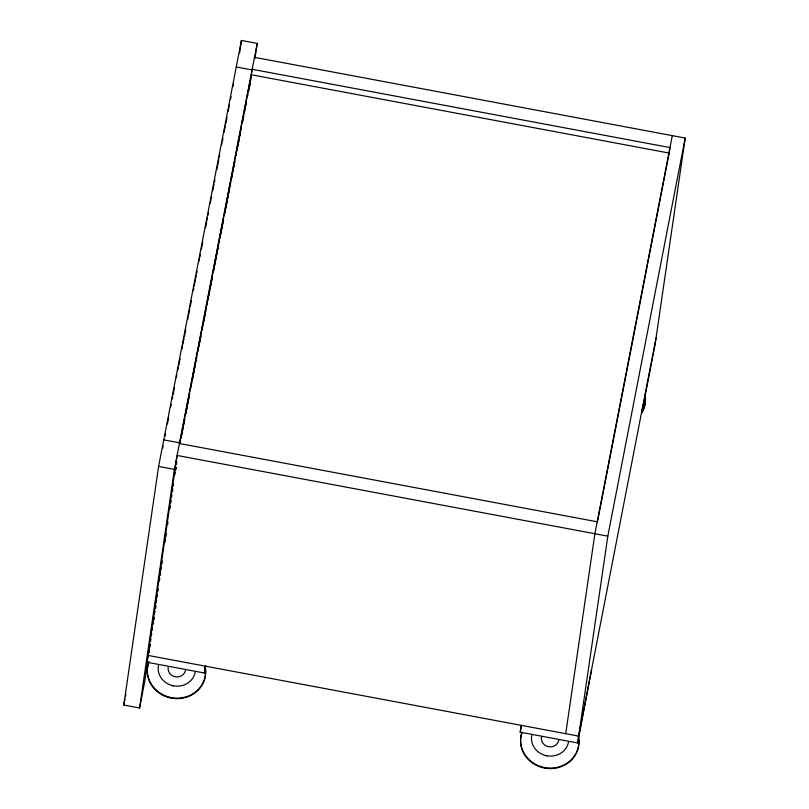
<?xml version="1.0" encoding="UTF-8"?>
<svg xmlns="http://www.w3.org/2000/svg" width="809" height="809" viewBox="0 0 809 809"><rect width="100%" height="100%" fill="white"/><g stroke="black" fill="none" stroke-linecap="round" stroke-linejoin="round"><path stroke-width="1.21" d="M168.252 667.031L168.09 669.134A8.768 8.11 8.3 0 0 176.2 676.921A8.768 8.11 8.3 0 0 185.403 670.641L185.413 670.439M541.534 736.979L541.373 739.082A8.768 8.11 8.3 0 0 549.483 746.869A8.768 8.11 8.3 0 0 558.685 740.579L558.695 740.387M147.663 661.469L144.74 681.451L139.583 707.996L123.787 705.033L158.604 466.419L241.416 40.45L257.211 43.413L255.017 58.4M139.583 707.996L174.39 469.382L257.211 43.413M205.789 665.635L204.364 673.007L146.935 662.247L177.1 455.447L607.812 536.155L577.646 742.955L520.217 732.196L521.218 725.339M148.937 652.721L149.301 650.224M149.726 647.321L150.08 644.884M150.575 641.476L150.97 638.786M151.344 635.945L151.718 633.447M152.213 630.231L152.577 627.733M152.992 624.7L153.356 622.202M153.72 619.704L154.084 617.206M154.58 613.991L154.994 610.957M155.358 608.459L155.722 605.951M156.228 602.745L156.592 600.248M156.997 597.204L157.361 594.706M157.866 591.5L158.23 589.003M159.373 580.963L159.737 578.465M160.233 575.26L160.647 572.216M161.011 569.718L161.375 567.22M161.871 564.025L162.285 560.971M165.026 542.222L165.521 539.037M165.885 536.539L166.3 533.475M167.574 524.728L167.938 522.23M169.89 509.053L170.305 505.989M170.8 502.804L171.164 500.306M171.589 497.242L171.953 494.734M172.448 491.559L172.813 489.061M173.227 485.987L173.591 483.489M174.865 474.741L175.229 472.244M175.593 469.746L175.958 467.248M176.453 464.073L176.817 461.575M153.801 619.815L154.195 617.297M155.439 608.58L155.803 606.083M175.674 470.11L176.038 467.612M186.201 413.399L186.545 410.992M186.889 408.687L187.253 406.199M239.595 52.939L241.416 40.45M240.182 135.164L240.556 132.575M249.394 87.473L249.941 83.731M249.86 84.945L252.175 69.291L669.963 147.572L669.053 153.821M171.265 698.116L171.336 697.58M204.364 673.007L205.365 666.151M544.548 768.065L544.629 767.529M565.724 733.672L594.888 533.738L672.289 135.629M591.541 669.751L577.646 742.955M643.145 404.348L642.144 411.205L655.037 344.856L685.213 138.056L254.501 57.338M162.639 448.368L163.125 445.89M165.036 436.233L165.532 433.503M167.412 424.017L168.666 417.404M170.739 406.907L171.215 404.46M172.277 398.817L172.752 396.339M173.136 394.57L174.441 387.673M176.372 377.763L176.847 375.285M177.95 369.814L178.435 367.347M178.779 365.375L180.114 358.68M182.045 348.78L182.521 346.303M182.874 344.31L184.078 338.111M184.452 336.402L185.767 329.445M187.688 319.535L188.173 317.057M188.537 315.358L189.741 309.169M190.095 307.147L191.43 300.503M193.351 290.603L193.836 288.125M194.19 286.083L195.394 279.894M195.758 278.225L196.243 275.748M196.597 273.695L197.083 271.217M199.004 261.307L199.489 258.829M199.853 257.181L200.329 254.704M201.421 248.919L202.735 242.326M205.506 227.865L206.72 221.666M207.074 220.048L207.549 217.57M207.923 215.467L208.398 212.989M210.33 203.079L210.805 200.602M211.159 199.014L211.645 196.536M212.737 190.691L214.051 184.159M214.425 182.025L214.901 179.547M216.832 169.637L218.865 159.403M219.239 157.249L219.724 154.772M221.646 144.862L222.131 142.384M222.465 140.837L222.95 138.359M224.053 132.474L225.256 126.275M225.741 123.797L226.227 121.32M226.54 119.884L227.016 117.447M228.148 111.409L229.392 105.221M230.585 99.113L231.04 96.544M232.972 86.634L233.447 84.156M123.787 705.033L124.96 699.006M125.435 696.589L125.901 694.173M179.588 444.03L251.377 74.772L669.164 153.063L597.618 521.077M181.034 437.821L182.965 427.9M183.441 425.423L184.644 419.234M186.576 409.314L187.061 406.836M187.536 404.358L189.468 394.448M190.671 388.249L191.157 385.772M192.36 379.573L194.281 369.662M194.767 367.185L195.252 364.707M198.377 348.598L197.902 351.076L200.966 335.644M198.862 346.121L200.784 336.21M201.997 330.011L202.472 327.534M203.676 321.335L205.607 311.425M206.093 308.947L206.568 306.469M208.5 296.559L209.703 290.36M210.188 287.883L212.11 277.972M213.313 271.773L213.798 269.296M214.284 266.818L216.933 253.187M217.409 250.709L217.894 248.232M221.029 232.122L219.815 238.321L223.587 219.3M221.504 229.645L223.436 219.735M225.124 211.058L224.639 213.536L225.155 210.997M225.6 208.58L228.249 194.949M228.735 192.471L229.21 189.994M231.141 180.073L232.345 173.884M232.83 171.407L234.752 161.487M235.965 155.298L236.44 152.82M236.926 150.343L239.575 136.711M240.051 134.233L240.536 131.756L237.684 146.581M243.671 115.647L242.467 121.835L243.762 115.515M244.146 113.169L246.078 103.249L244.187 113.129M247.281 97.06L247.766 94.582L247.321 97.181M248.242 92.095L250.659 79.707M180.124 442.665L180.599 440.187M181.074 437.972L184.695 419.123M185.827 413.53L186.303 411.083M186.626 409.212L189.65 393.821M191.44 384.437L191.925 381.959M192.299 380.2L195.191 365.355M195.535 363.372L196.011 360.895M196.395 359.166L196.87 356.688M202.038 329.93L203.241 323.731M203.615 322.033L206.497 307.177M206.851 305.145L207.337 302.667M207.701 300.988L208.186 298.511M208.54 296.478L212.271 277.467M213.354 271.703L218.652 244.449M219.017 242.811L219.492 240.334M225.509 209.4L230.808 182.167M231.182 180.023L234.893 161.122M235.995 155.247L236.481 152.77M236.815 151.222L237.3 148.745M240.91 130.178L241.385 127.731M248.272 92.287L250.203 82.164M150.08 644.328L147.936 655.391L578.647 736.099L656.038 337.99M146.935 662.247L148.371 654.875M148.846 652.418L149.321 649.961M520.217 732.196L521.411 726.047M607.812 536.155L685.213 138.056M172.155 685.729L173.52 685.81A18.698 17.302 8.3 0 0 195.202 672.279M545.438 755.677L546.803 755.758A18.698 17.302 8.3 0 0 568.484 742.217M236.258 66.985L252.044 69.948M163.762 439.884L179.547 442.836M179.426 443.504L597.214 521.785M158.604 466.419L174.39 469.382M205.253 667.031A29.215 27.031 8.3 0 1 174.491 698.015A29.215 27.031 8.3 0 1 148.704 662.247M205.173 667.556A29.215 27.031 8.3 0 1 173.783 698.48A29.215 27.031 8.3 0 1 149.048 661.661M173.52 685.81A18.698 17.302 8.3 0 1 158.453 665.392M645.339 397.482A29.215 27.031 8.3 0 1 641.486 413.278M645.097 394.61A29.215 27.031 8.3 0 1 641.567 412.752M578.536 736.979A29.215 27.031 8.3 0 1 547.774 767.963A29.215 27.031 8.3 0 1 521.987 732.196M578.213 736.332A29.215 27.031 8.3 0 1 548.34 768.54A29.215 27.031 8.3 0 1 521.916 732.721M546.803 755.758A18.698 17.302 8.3 0 1 531.735 735.341"/></g></svg>
